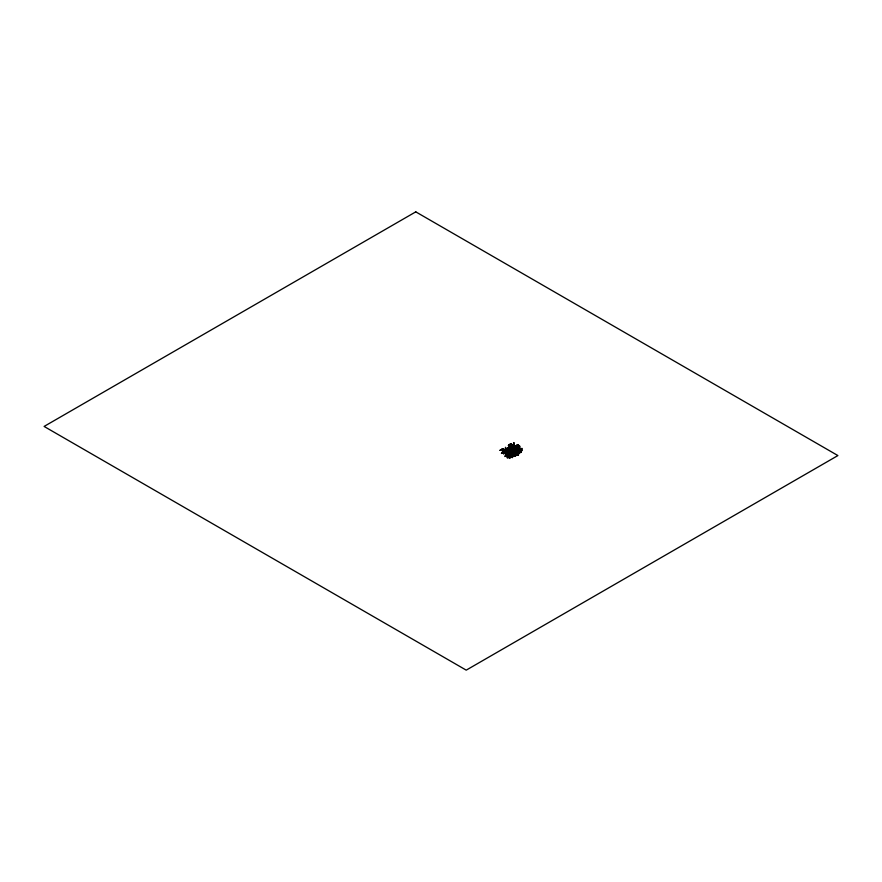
<?xml version="1.0" encoding="UTF-8"?>
<svg xmlns="http://www.w3.org/2000/svg" width="882" height="882" viewBox="0 0 882 882"><rect width="100%" height="100%" fill="white"/><g stroke="black" fill="none" stroke-linecap="round" stroke-linejoin="round"><path stroke-width="1.32" d="M503.357 452.245C502.299 449.335 502.916 453.811 504.184 451.838C503.622 450.669 504.482 454.759 503.82 450.834M503.468 452.742L503.269 453.392L503.523 452.863M507.679 456.049C507.337 451.529 507.062 458.739 508.484 455.068C508.396 455.487 508.738 452.841 508.473 449.147C507.767 448.431 507.437 454.671 506.5 450.801C507.911 453.866 508.175 454.671 507.492 451C506.852 446.402 508.738 451.198 506.301 452.455C504.493 450.206 504.879 450.845 505.397 453.932M505.452 453.679L504.416 451.088M505.64 450.757L506.036 451.992L505.11 450.393L505.827 449.5L504.912 451.055L505.243 450.151M505.849 450.515C505.342 454.892 506.885 450.029 504.934 451.011M506.246 451.242C507.15 452.345 505.882 446.612 506.93 450.063C505.507 453.535 505.959 448.574 506.885 452.091M506.709 454.98L507.018 455.939L506.092 454.241M506.367 451C507.007 449.125 507.282 450.735 506.059 448.751M507.602 456.071L507.933 453.348L506.466 450.989M508.054 453.602L507.778 453.094M508.363 454.164L507.8 455.906L508.682 449.699L507.778 450.415L508.109 451.055L507.216 449.555M509.333 456.92C508.451 455.288 509.245 456.909 509.168 456.49M509.366 457.152L508.473 455.608M508.616 446.777L509.763 450.581L509.487 449.533L508.66 454.296L508.705 451.672M510.38 453.987L510.458 448.916L510.634 452.863M511.814 447.339L510.998 446.105M512.607 453.116L511.681 451.463M512.574 453.006L512.21 452.113M513.037 448.056L512.221 445.774M512.927 447.56L512.475 448.497L513.269 446.027L513.533 448.199L514.36 447.229L514.316 452.367L515.154 452.433L515.485 451.419L515.044 454.682L515.86 452.058L516.113 452.698L515.11 454.583M513.401 452.929C512.828 458.243 512.927 452.168 512.53 453.183M513.412 450.812C513.533 449.037 511.703 440.912 508.396 445.553L510.347 444.054L511.869 444.936M513.467 454.88L512.651 453.69L512.663 454.307M510.876 446.7C511.13 448.089 511.417 445.818 509.377 449.081L512.111 447.516L513.589 450.856M514.162 455.52L514.327 453.094L512.916 450.206L511.736 450.041L509.851 451.584L512.277 450.018L513.721 451.187L512.96 448.078L513.17 449.214L511.803 447.516L509.377 449.081M513.225 453.613L513.567 452.223L514.559 453.789L513.07 450.294M516.455 449.17L515.529 450.724L515.827 448.299L514.901 446.127L514.371 450.713L515.419 453.602M514.658 452.378C514.901 446.535 515.904 447.615 514.901 446.127M516.157 451.463L515.672 448.982L514.735 452.995L514.89 446.215M514.603 447.935L516.036 450.349M517.58 449.875L517.039 447.858L516.422 450.537L517.05 446.16L517.293 447.295M517.668 451.264L517.536 450.151L517.58 451.264L518.23 450.757L519.046 452.499L517.91 448.089L517.866 451.397L518.914 448.299L519.829 450.217L519.619 452.631M519.046 452.455C518.087 450.195 518.506 450.184 518.351 450.195C518.792 446.347 517.591 450.305 518.792 449.842M519.741 450.305L519.024 449.092L519.818 450.228L519.542 452.653L519.333 450.47M519.95 450.801L519.906 450.096M512.376 448.751C511.141 451.408 512.31 447.957 511.924 445.465M513.93 447.813L513.611 448.706L514.239 445.454L514.03 450.923L514.945 449.368M518.142 449.192C515.761 452.179 516.819 446.314 516.51 450.548M516.764 453.723L516.874 451.54M505.022 452.653L505.584 447.417L504.989 453.668L505.673 453.679L505.584 447.417M508.142 455.024C508.561 454.638 507.37 454.186 508.947 455.035L508.848 448.773L508.749 454.274M512.497 451.529L512.299 457.692M513.037 448.232L512.839 448.464C515.75 454.263 512.96 432.29 513.677 448.861M515.595 456.181L515.386 448.618L514.151 456.027M506.202 452.62C507.525 451.22 506.07 450.658 507.128 453.15L507.657 450.57L505.893 453.48L505.728 451.187L505.11 450.393L504.956 450.967M506.819 451.408L506.974 449.622L506.61 452.058M506.963 456.016L507.073 457.085M508.076 451.33L508.186 452.411M514.526 454.77C514.614 453.624 514.438 455.95 515.044 454.517M509.234 455.774L509.344 453.591L508.716 454.836L509.631 453.282L509.311 455.785L509.498 452.367L509.796 453.469M510.458 448.916L510.579 451.672L509.564 449.842M512.42 454.428L511.692 457.152L511.714 454.969M512.905 449.368L512.795 451.551M515.132 454.88L515.386 448.618M515.893 453.039L515.794 455.222M518.065 445.642L517.955 447.824M518.429 447.979L518.12 450.647M521.494 450.107L521.163 452.334L521.251 448.971M514.063 448.784L513.335 446.027L513.622 448.188M513.875 442.698L513.335 448.85L514.019 448.861M505.32 452.631C504.339 449.07 503.479 454.737 503.291 453.348M509.366 458.32L509.333 457.383L509.454 458.453M513.092 449.203L512.607 448.012L512.806 450.305M513.522 455.454L513.633 456.534M514.978 451.937C513.5 449.853 514.812 452.642 514.239 450.779M515.353 445.708L515.242 447.891M519.013 453.513L518.98 452.576L519.178 453.657M519.917 451.937L519.873 450.823M519.928 447.78L519.818 449.963M507.558 452.631L507.723 450.526L507.503 451.253M508.252 451.926L508.462 449.588L508.341 451.937M509.201 450.294L509.311 448.111M509.851 451.584C510.656 450.239 509.267 449.588 510.513 451.408M511.604 457.152L511.648 456.082M511.769 449.423C511.251 448.431 513.137 444.076 512.365 446.535M514.812 452.995L514.592 448.673L514.845 451.397L515.926 450.029L515.849 447.361L515.871 449.633M516.102 450.272L515.849 447.361M521.251 452.345L521.416 449.93M522.155 450.636L522.265 448.453M508.341 450.504L509.013 448.85M514.239 445.454L514.151 447.791L514.349 447.24M504.019 451.749L502.784 448.817L500.05 450.371L502.475 448.806L503.556 450.063M510.943 456.622C510.623 458.552 511.99 449.203 507.018 454.395L508.969 452.896L510.38 453.194M513.192 450.504L512.839 448.464M512.905 451.132C513.809 455.432 512.023 449.192 513.666 453.006L513.379 451.485M508.341 449.688L507.492 451M504.449 450.393L503.865 451.793L503.578 450.283M505.926 451.628C506.83 449.434 504.239 450.074 503.324 451.727L505.75 450.162L507.04 451.606M507.481 454.836L508.098 453.833M508.76 452.83L509.09 451.672M508.297 448.629L508.716 451.386M510.325 454.847L509.895 457.46L509.697 455.277L509.972 457.438M511.516 449.247L510.744 455.531M514.89 449.39L515.044 448.31M516.687 450.448L516.632 445.575L516.301 448.684L517.216 447.119L516.687 447.692M517.039 447.858L516.698 449.004L516.609 448.365M518.12 448.828L519.311 448.21L520.788 449.93C517.712 448.651 518.263 446.468 518.109 450.272M519.63 451.187L519.906 449.798M520.413 449.688L520.248 448.773L520.645 450.978L520.876 448.332L520.589 451.816M505.651 452.698L506.268 450.327L504.118 451.055M511.659 448.31L511.858 446.138L512.21 446.987L512.85 445.333M515.805 449.136L515.992 449.853M508.848 448.773L508.594 453.05M508.319 450.459L508.341 452.279L509.333 449.401L511.461 451.231L509.906 449.533L508.815 449.985M512.42 450.658L514.724 452.576C513.997 449.666 510.458 450.889 511.604 453.624L513.137 449.754M518.429 455.255L516.014 453.535L515.308 456.292L516.301 453.425L518.429 455.255L516.499 453.447L515.518 454.384M519.807 446.413L517.392 444.693L516.687 447.461L517.679 444.583L519.807 446.413L517.877 444.605L516.885 445.553M518.539 447.659C516.852 450.669 520.005 448.982 518.473 449.952M521.262 452.433L518.859 450.713L518.142 453.48L519.134 450.603L521.262 452.433L518.991 450.658L518.429 453.37M513.666 450.724L512.707 450.228L512.894 448.993M508.374 447.527L507.426 449.181L507.646 450.768M510.469 446.016L510.039 448.629L509.829 446.457L510.116 448.618M513.357 450.956L513.037 451.893M513.567 447.13C513.765 444.308 513.886 447.472 513.335 446.027M507.536 454.638L509.035 452.94L510.876 454.01M514.118 453.822L514.504 452.918L514.074 454.274M516.62 445.575L516.179 446.887M520.457 449.5L520.876 448.332M517.943 450.867L517.91 448.089M514.923 450.812L514.592 448.673M508.032 447.847L507.448 449.346M513.963 445.586L513.467 447.108M511.086 451.86L510.876 449.688L511.174 450.261M515.033 454.417C515.617 452.852 514.228 452.488 515.43 451.474M516.797 448.288L516.587 449.302M520.424 449.258L520.248 448.773M520.788 449.93C517.05 445.597 517.469 450.9 517.536 450.151M508.495 449.6L508.925 448.971M508.936 451.86L508.572 452.863M504.008 452.598L504.868 451.088M505.607 452.025C502.773 454.803 505.298 450.548 505.066 452.168M506.114 454.594L507.007 453.194M507.359 457.824L508.241 456.358M509.421 450.757L508.264 451.584M510.138 449.081L511.086 447.791M509.994 457.912L511.009 456.49M511.494 450.217L511.472 450.261M511.549 455.895L511.692 455.344L511.692 455.906M512.519 454.395L512.574 453.701M515.154 454.484L516.025 453.017M517.006 453.017C518.395 450.074 516.775 453.491 517.161 452.455M519.63 453.105L520.512 451.639M520.656 451.683L521.295 450.029M504.096 453.513L505.177 452.179M506.114 454.704L506.422 453.844M507.536 448.894L507.282 448.431M507.337 457.868L507.646 457.008M507.591 456.578L507.767 455.983M508.528 452.279L509.024 451.044M510.116 449.125L510.193 448.795M509.972 457.956L510.865 456.446L510.259 457.141M512.497 454.45L512.806 453.58M514.052 450.878L515.165 449.026M514.107 450.349L512.96 448.078M516.984 453.061L517.877 451.551M519.608 453.15L519.917 452.29M520.623 451.43L520.435 450.923M503.622 451.661L503.269 449.092M506.885 453.006L506.588 450.526M511.968 446.843L511.604 444.274M510.59 455.685L510.226 453.116M508.616 449.71L508.782 449.103M506.797 452.234L506.698 452.4M513.269 453.282L513.335 452.08M506.081 452.863L506.092 453.238M503.313 453.194L503.578 454.01M514.074 450.724L515 448.839L514.228 449.886M507.58 448.651L507.778 448.199M518.307 450.294L517.888 451.352L518.076 450.746M514.151 447.791L514.548 446.656M511.814 451.716L513.092 450.923L514.724 452.576M510.094 447.736C510.182 447.858 510.502 446.711 510.116 447.913M501.781 452.554L501.45 453.469L502.365 451.904M506.059 451.86L506.389 450.956M505.276 455.63L504.945 456.545L505.86 454.98M510.061 447.549L510.766 446.843M510.204 448.729L510.998 447.78M511.262 447.802C512.916 445.642 509.509 450.151 511.825 447.262M507.602 456.479L507.9 455.718M510.832 452.907L511.439 452.201L510.303 453.811M512.045 451.011L511.891 449.886L511.439 452.201M511.505 455.994L511.836 455.079M513.225 453.557C514.195 451.022 514.515 451.705 513.467 452.995M514.162 455.928L514.46 455.167M517.414 448.497L516.654 451.011L516.4 448.288M520.545 451.352L520.832 450.581M511.891 449.886L511.163 452.257L510.876 449.688M514.14 453.701L514.504 452.918M504.195 451.97L504.923 451.209M508.925 451.22L509.609 450.393L508.903 451.308M510.402 448.31L512.552 447.582M512.784 447.637L513.39 446.942L512.872 447.505M511.373 451.683L512.199 450.9M515.154 450.537L515.65 449.93M516.962 450.151L518.197 449.555M503.512 452.642L503.975 451.948M505.166 450.305L505.717 449.6M514.581 447.361L514.338 446.226L513.963 448.607M514.471 447.13L514.868 447.339M514.768 447.339L513.357 447.836M515.705 454.814L514.669 454.781L514.25 452.984M514.272 447.395L513.831 447.681M513.545 452.863L514.074 452.29M511.461 451.231L509.829 449.566L508.738 449.809M500.05 450.371L503.027 448.949M508.396 445.553L511.373 444.131M503.324 451.727L504.261 450.757M507.018 454.395L507.955 453.425M506.974 450.305L506.466 450.834L506.334 450.063M515.22 448.243L515.143 448.894M510.314 451.055L512.883 450.129M513.952 451.386L514.151 452.466M516.874 453.557L516.786 453.028M517.072 444.881L517.877 444.605M508.738 449.699L509.587 449.688M518.054 448.409L518.859 448.133M512.001 451.055L512.795 450.779M518.539 450.9L519.134 450.603M515.705 453.723L516.499 453.447M515.198 455.013L514.801 454.417M507.558 454.373L507.315 453.91M509.939 447.196L509.829 446.457M516.279 447.428L516.047 445.961M508.682 450.878L508.66 450.327M514.967 452.609L514.856 451.86M509.807 456.027L509.697 455.277M514.03 449.688L514.294 450.658L514.129 450.029M513.952 447.207L513.39 447.196M514.945 451.375L514.261 451.055L515.353 451.11M508.87 453.381L508.319 453.359M508.892 454.021L508.286 453.998M512.574 456.049L512.023 456.027M512.596 456.689L511.99 456.678M505.651 453.227L505 453.205M508.286 455.035L508.914 454.583M512.618 457.251L511.968 457.229M513.379 447.56L513.963 447.582M505.033 452.378L505.618 452.389M508.297 453.734L508.881 453.745M512.001 456.402L512.585 456.413M515.595 448.883L515.827 448.299M515.827 448.486L515.716 447.736M515.716 448.629L515.794 449.004M515.761 449.302L515.176 448.618L515.628 449.125M511.946 448.343L511.979 448.949M513.015 448.695L514.294 450.702M519.002 452.852L519.167 453.524M509.366 457.659L509.443 458.32M517.348 447.042L517.139 446.402M518.914 448.299L519.211 449.17M515.992 452.576L516.014 452.918M509.509 452.367L509.785 453.326M511.13 443.999L511.758 444.363M512.111 447.516L512.729 447.88M512.585 450.018L513.214 450.382M506.048 450.162L506.676 450.526M502.784 448.817L503.413 449.181M502.597 451.165L503.291 452.102M517.304 449.159C517.8 450.515 516.213 446.965 517.613 450.074M518.737 451.595L519.013 452.345M515.441 447.075L515.716 447.836M514.504 453.965L514.327 453.094M506.963 450.989L507.073 451.11M513.875 453.359L513.986 454.098M513.456 446.579L513.335 446.303M516.962 447.35L516.83 446.083M511.891 453.513L511.758 452.245M508.517 451.507L508.627 452.157M516.709 450.823L516.731 450.779M415.775 211.856L44.1 426.436L466.225 670.144L837.9 455.564L415.775 211.856"/></g></svg>
